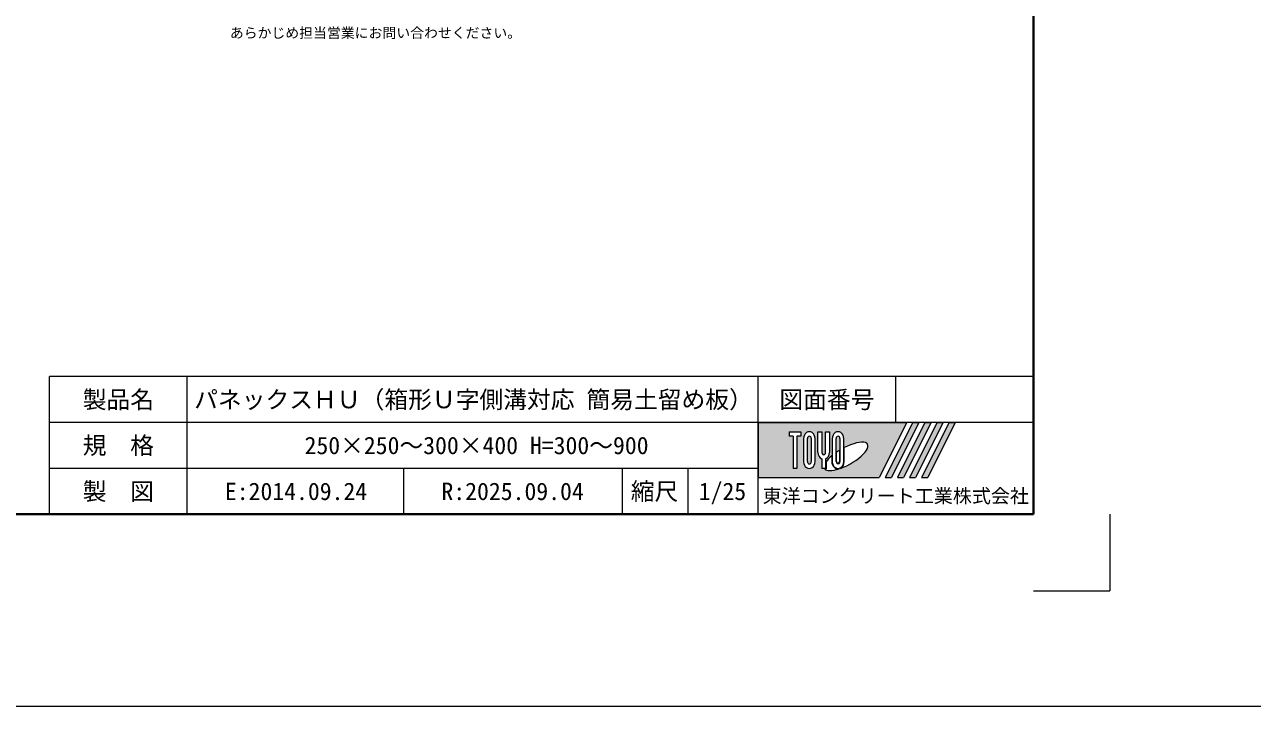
# Model space of a CAD drawing. Units: millimetres at full size; details may follow other scales. Extents: x -1501 to 45572, y 2928 to 12418.
# Drawn here: x 951 to 4964, y 2928 to 5157 of the extents above; entities that cross this region are included whole.
import ezdxf
from ezdxf.enums import TextEntityAlignment as Align

# ---------------------------------------------------------------- set-up
doc = ezdxf.new("R2010")
doc.units = ezdxf.units.MM
doc.header["$LTSCALE"] = 40
for name, color, linetype, lineweight in [('0_2', 7, 'Continuous', 9), ('Defpoints_3', 7, 'Continuous', 13), ('枠', 5, 'Continuous', 5)]:
    doc.layers.add(name, color=color, linetype=linetype, lineweight=lineweight)
doc.styles.add('ＭＳ ゴシック', font='')
doc.styles.get('ＭＳ ゴシック').set_extended_font_data('MS Gothic')

msp = doc.modelspace()

# ---------------------------------------------------------------- hatches: boundary and pattern name
at = {"layer": '枠'}
h = msp.add_hatch(color=7, dxfattribs=at)
h.paths.add_polyline_path([(3347.95, 3855.77), (3347.95, 3675.77), (3743.95, 3675.77), (3833.95, 3855.77)])
edge = h.paths.add_edge_path(flags=16)
edge.add_ellipse((3635.47, 3744.97), major_axis=(70.52378, 39.47493), ratio=0.34714733547206944, start_angle=-144.31121600981106, end_angle=72.18990336618549, ccw=False)
edge.add_ellipse((3609.36, 3727.93), major_axis=(-0, 24), ratio=0.8463541666666666, start_angle=-160.70345628560017, end_angle=-90.00000000005076)
edge.add_line((3629.67, 3727.93), (3629.67, 3773.68))
edge = h.paths.add_edge_path(flags=16)
edge.add_ellipse((3609.36, 3803.62), major_axis=(-0, 22.15385), ratio=0.8463541725441261, start_angle=-90.00000000000477, end_angle=89.99999999999568, ccw=False)
edge.add_line((3628.11, 3803.62), (3628.11, 3727.93))
edge.add_ellipse((3609.36, 3727.93), major_axis=(0, 22.15385), ratio=0.8463541725441261, start_angle=90.00000000002444, end_angle=-89.99999999997522, ccw=False)
edge.add_line((3590.61, 3727.93), (3590.61, 3803.62))
edge = h.paths.add_edge_path(flags=16)
edge.add_line((3615.61, 3803.62), (3615.61, 3727.93))
edge.add_ellipse((3609.36, 3727.93), major_axis=(-0, 7.38462), ratio=0.8463542107476151, start_angle=89.99999999996669, end_angle=-90.00000000003314, ccw=False)
edge.add_line((3603.11, 3727.93), (3603.11, 3803.62))
edge.add_ellipse((3609.36, 3803.62), major_axis=(-0, 7.38462), ratio=0.8463542107476151, start_angle=-90.0000000000673, end_angle=89.9999999999327, ccw=False)
edge = h.paths.add_edge_path(flags=16)
edge.add_line((3614.04, 3764.93), (3614.04, 3727.93))
edge.add_ellipse((3609.36, 3727.93), major_axis=(0, 5.53846), ratio=0.8463540961371586, start_angle=90.0000000001578, end_angle=-89.99999999984169, ccw=False)
edge.add_line((3604.67, 3727.93), (3604.67, 3758.87))
edge.add_ellipse((3635.47, 3744.97), major_axis=(70.52378, 39.47493), ratio=0.34714733547206955, start_angle=107.79174171422744, end_angle=126.4713187137146, ccw=False)
edge = h.paths.add_edge_path(flags=16)
edge.add_line((3581.23, 3825.77), (3581.23, 3757.93))
edge.add_ellipse((3562.48, 3757.93), major_axis=(0, 22.15385), ratio=0.8463541725441261, start_angle=-163.34116638239982, end_angle=-89.99999999998465, ccw=False)
edge.add_line((3568.73, 3737.04), (3568.73, 3705.77))
edge.add_line((3568.73, 3705.77), (3556.23, 3705.77))
edge.add_line((3556.23, 3705.77), (3556.23, 3737.04))
edge.add_ellipse((3562.48, 3757.93), major_axis=(-0, 22.15385), ratio=0.8463541725441261, start_angle=89.99999999998516, end_angle=163.34116638239985, ccw=False)
edge.add_line((3543.73, 3757.93), (3543.73, 3825.77))
edge.add_line((3543.73, 3825.77), (3556.23, 3825.77))
edge.add_line((3556.23, 3825.77), (3556.23, 3757.93))
edge.add_ellipse((3562.48, 3757.93), major_axis=(0, 7.38462), ratio=0.8463542107476151, start_angle=90.00000000004205, end_angle=-89.99999999995751)
edge.add_line((3568.73, 3757.93), (3568.73, 3825.77))
edge.add_line((3568.73, 3825.77), (3581.23, 3825.77))
edge = h.paths.add_edge_path(flags=16)
edge.add_line((3589.04, 3747.03), (3589.04, 3727.93))
edge.add_ellipse((3609.36, 3727.93), major_axis=(0, 24), ratio=0.8463541666666666, start_angle=90.00000000002146, end_angle=-171.54427005147028)
edge.add_ellipse((3635.47, 3744.97), major_axis=(70.52378, 39.47493), ratio=0.3471473354720695, start_angle=-178.6495357247095, end_angle=-148.2924421302207, ccw=False)
edge.add_line((3566.04, 3703.93), (3570.29, 3703.93))
edge.add_line((3570.29, 3703.93), (3570.29, 3727.33))
edge.add_ellipse((3635.47, 3744.97), major_axis=(70.52378, 39.47493), ratio=0.3471473354720696, start_angle=148.21912047118397, end_angle=165.90812170313075, ccw=False)
edge = h.paths.add_edge_path(flags=16)
edge.add_ellipse((3515.61, 3803.62), major_axis=(0, 22.15385), ratio=0.8463541725441261, start_angle=-89.99999999996692, end_angle=90.00000000003342, ccw=False)
edge.add_line((3534.36, 3803.62), (3534.36, 3727.93))
edge.add_ellipse((3515.61, 3727.93), major_axis=(-0, 22.15385), ratio=0.8463541725441261, start_angle=89.99999999998812, end_angle=-90.00000000001171, ccw=False)
edge.add_line((3496.86, 3727.93), (3496.86, 3803.62))
edge = h.paths.add_edge_path(flags=16)
edge.add_line((3521.86, 3803.62), (3521.86, 3727.93))
edge.add_ellipse((3515.61, 3727.93), major_axis=(0, 7.38462), ratio=0.8463542107476151, start_angle=90.0000000000548, end_angle=-89.99999999994566, ccw=False)
edge.add_line((3509.36, 3727.93), (3509.36, 3803.62))
edge.add_ellipse((3515.61, 3803.62), major_axis=(-0, 7.38462), ratio=0.8463542107476151, start_angle=-90.0000000000673, end_angle=89.9999999999327, ccw=False)
h.paths.add_polyline_path([(3487.48, 3825.77), (3487.48, 3811), (3474.98, 3811), (3474.98, 3705.77), (3462.48, 3705.77), (3462.48, 3811), (3449.98, 3811), (3449.98, 3825.77)], flags=16)
for points in [[(3763.75, 3675.77), (3783.55, 3675.77), (3873.55, 3855.77), (3853.75, 3855.77)], [(3913.15, 3855.77), (3893.35, 3855.77), (3803.35, 3675.77), (3823.15, 3675.77)], [(3952.75, 3855.77), (3932.95, 3855.77), (3842.95, 3675.77), (3862.75, 3675.77)], [(3992.35, 3855.77), (3972.55, 3855.77), (3882.55, 3675.77), (3902.35, 3675.77)]]:
    msp.add_hatch(color=7, dxfattribs=at).paths.add_polyline_path(points)

# ---------------------------------------------------------------- linework, layer by layer
at = {"layer": '0_2', "color": 1, "lineweight": 20}
msp.add_line((45572.03, 2927.61), (-1501.15, 2927.61), dxfattribs=at)
at = {"layer": 'Defpoints_3'}
for p in [(4497.95, 3555.77), (4247.95, 3305.77)]:
    msp.add_line(p, (4497.95, 3305.77), dxfattribs=at)
at = {"layer": '枠', "lineweight": 40}
for p in [(4247.95, 10480.77), (-252.05, 3555.77)]:
    msp.add_line(p, (4247.95, 3555.77), dxfattribs=at)
at = {"layer": '枠', "lineweight": 20}
for p, q in [((4247.95, 4005.77), (1032.58, 4005.77)), ((1032.58, 3555.77), (1032.58, 4005.77)), ((1482.58, 3555.77), (1482.58, 4005.77)), ((3347.95, 3555.77), (3347.95, 4005.77)), ((3797.95, 3855.77), (3797.95, 4005.77)), ((4247.95, 3855.77), (1032.58, 3855.77)), ((3347.95, 3705.77), (1032.58, 3705.77)), ((2190.27, 3555.77), (2190.27, 3705.77)), ((2905.23, 3555.77), (2905.23, 3705.77)), ((3119.68, 3555.77), (3119.68, 3705.77))]:
    msp.add_line(p, q, dxfattribs=at)
at = {"layer": '枠'}
for p, q in [((3347.95, 3855.77), (3833.95, 3855.77)), ((3347.95, 3855.77), (3347.95, 3675.77)), ((3833.95, 3855.77), (3743.95, 3675.77)), ((3853.75, 3855.77), (3763.75, 3675.77)), ((3873.55, 3855.77), (3783.55, 3675.77)), ((3893.35, 3855.77), (3803.35, 3675.77)), ((3913.15, 3855.77), (3823.15, 3675.77)), ((3932.95, 3855.77), (3842.95, 3675.77)), ((3853.75, 3855.77), (3873.55, 3855.77)), ((3952.75, 3855.77), (3862.75, 3675.77)), ((3972.55, 3855.77), (3882.55, 3675.77)), ((3893.35, 3855.77), (3913.15, 3855.77)), ((3992.35, 3855.77), (3902.35, 3675.77)), ((3932.95, 3855.77), (3952.75, 3855.77)), ((3972.55, 3855.77), (3992.35, 3855.77)), ((3449.98, 3825.77), (3449.98, 3811)), ((3449.98, 3825.77), (3487.48, 3825.77)), ((3487.48, 3825.77), (3487.48, 3811)), ((3543.73, 3825.77), (3556.23, 3825.77)), ((3543.73, 3757.93), (3543.73, 3825.77)), ((3556.23, 3825.77), (3556.23, 3757.93)), ((3568.73, 3825.77), (3581.23, 3825.77)), ((3568.73, 3757.93), (3568.73, 3825.77)), ((3581.23, 3825.77), (3581.23, 3757.93)), ((3462.48, 3811), (3449.98, 3811)), ((3462.48, 3811), (3462.48, 3705.77)), ((3474.98, 3811), (3474.98, 3705.77)), ((3487.48, 3811), (3474.98, 3811)), ((3496.86, 3803.62), (3496.86, 3727.93)), ((3509.36, 3727.93), (3509.36, 3803.62)), ((3521.86, 3803.62), (3521.86, 3727.93)), ((3534.36, 3727.93), (3534.36, 3803.62)), ((3590.61, 3803.62), (3590.61, 3727.93)), ((3603.11, 3727.93), (3603.11, 3803.62)), ((3615.61, 3803.62), (3615.61, 3727.93)), ((3628.11, 3727.93), (3628.11, 3803.62)), ((3629.67, 3727.93), (3629.67, 3773.68)), ((3556.23, 3737.04), (3556.23, 3705.77)), ((3568.73, 3737.04), (3568.73, 3705.77)), ((3589.04, 3747.03), (3589.04, 3727.93)), ((3604.67, 3727.93), (3604.67, 3758.87)), ((3614.04, 3764.93), (3614.04, 3727.93)), ((3474.98, 3705.77), (3462.48, 3705.77)), ((3568.73, 3705.77), (3556.23, 3705.77)), ((3566.04, 3703.93), (3570.29, 3703.93)), ((3570.29, 3727.33), (3570.29, 3703.93)), ((3347.95, 3675.77), (3743.95, 3675.77)), ((3763.75, 3675.77), (3783.55, 3675.77)), ((3803.35, 3675.77), (3823.15, 3675.77)), ((3842.95, 3675.77), (3862.75, 3675.77)), ((3882.55, 3675.77), (3902.35, 3675.77))]:
    msp.add_line(p, q, dxfattribs=at)
for centre, major_axis, ratio, start_param, end_param in [((3515.61, 3803.62), (0, 22.15385), 0.846354, 4.712388980385179, 7.853981633974977), ((3609.36, 3803.62), (-0, 22.15385), 0.846354, 4.7123889803846195, 7.85398163397442), ((3515.61, 3803.62), (-0, 7.38462), 0.846354, 4.712388980383695, 7.853981633973488), ((3609.36, 3803.62), (-0, 7.38462), 0.846354, 4.712388980383695, 7.853981633973488), ((3635.47, 3744.97), (70.52378, 39.47493), 0.347147, 4.262185332381571, 7.742916281338567), ((3562.48, 3757.93), (-0, 22.15385), 0.846354, 1.5707963267946778, 2.801755744135091), ((3562.48, 3757.93), (0, 7.38462), 0.846354, 1.5707963267955176, 4.712388980385318), ((3562.48, 3757.93), (0, 22.15385), 0.846354, 3.4814295630444967, 4.712388980384917), ((3635.47, 3744.97), (70.52378, 39.47493), 0.347147, 2.0815196641224314, 2.5155126073167264), ((3635.47, 3744.97), (70.52378, 39.47493), 0.347147, 1.6817405097969935, 1.821983319661551), ((3515.61, 3727.93), (-0, 22.15385), 0.846354, 1.5707963267947216, 4.712388980384517), ((3515.61, 3727.93), (0, 7.38462), 0.846354, 1.5707963267957068, 4.7123889803854935), ((3635.47, 3744.97), (70.52378, 39.47493), 0.347147, 3.2093975090572187, 4.2004450632854455), ((3609.36, 3727.93), (0, 24), 0.846354, 1.5707963267952136, 3.3154678663292807), ((3609.36, 3727.93), (0, 22.15385), 0.846354, 1.5707963267952585, 4.7123889803850565), ((3609.36, 3727.93), (-0, 7.38462), 0.846354, 1.5707963267944043, 4.7123889803842), ((3609.36, 3727.93), (0, 5.53846), 0.846354, 1.5707963267972287, 4.712388980387029), ((3609.36, 3727.93), (-0, 24), 0.846354, 3.5338438000142776, 4.71238898038394)]:
    msp.add_ellipse(centre, major_axis=major_axis, ratio=ratio, start_param=start_param, end_param=end_param, dxfattribs=at)

# ---------------------------------------------------------------- texts
at = {"layer": '0_2', "style": 'ＭＳ ゴシック'}
msp.add_text('あらかじめ担当営業にお問い合わせください。', height=33.23, dxfattribs=at).set_placement((1621.93, 5145.99), align=Align.TOP_LEFT)
at = {"layer": '枠', "color": 7, "style": 'ＭＳ ゴシック'}
for s, height, p in [('製品名', 56.96, (1257.58, 3930.77)), ('パネックスＨＵ（箱形Ｕ字側溝対応 簡易土留め板）', 56.96, (2418.15, 3930.77)), ('図面番号', 56.96, (3572.95, 3930.77)), ('規\u3000格', 56.96, (1257.58, 3780.77)), ('250×250～300×400 H=300～900', 56.96, (2428.19, 3780.77)), ('製\u3000図', 56.96, (1257.58, 3630.77)), ('E:2014.09.24', 56.96, (1838.24, 3630.77)), ('R:2025.09.04', 56.96, (2545.93, 3630.77)), ('縮尺', 56.96, (3009.72, 3630.77)), ('1/25', 56.96, (3231.69, 3630.77)), ('東洋コンクリート工業株式会社', 45.57, (3797.95, 3615.77))]:
    msp.add_text(s, height=height, dxfattribs=at).set_placement(p, align=Align.MIDDLE_CENTER)

doc.saveas('drawing.dxf')
